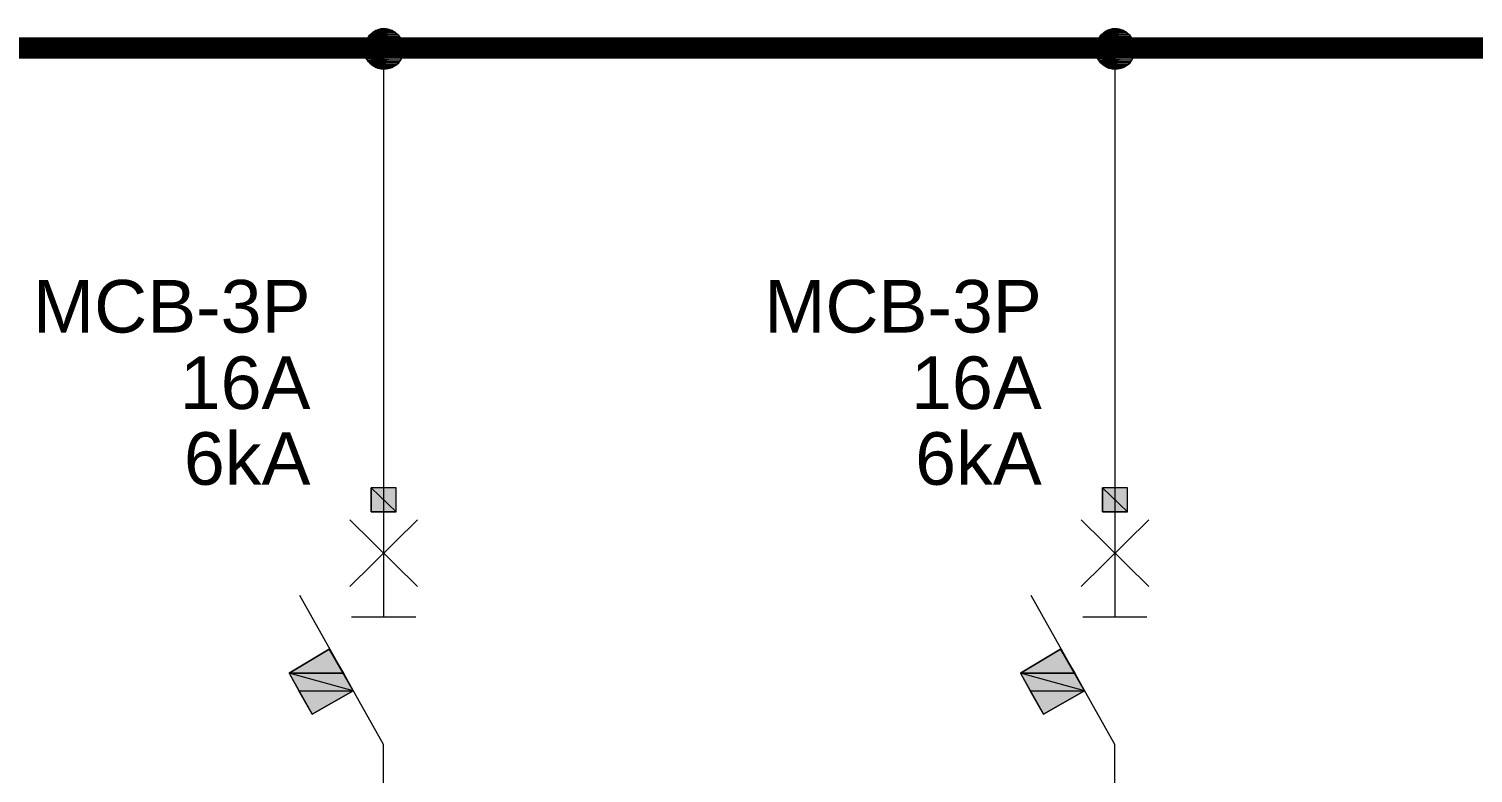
# Model space of a CAD drawing. Header units: millimetres. Extents: x -33055 to 42243, y -56860 to 24450.
# Drawn here: x 4087 to 10946, y -25439 to -21903 of the extents above; entities that cross this region are included whole.
import ezdxf
from ezdxf.enums import TextEntityAlignment as Align

# ---------------------------------------------------------------- set-up
doc = ezdxf.new("R2010")
doc.units = ezdxf.units.MM
for name, color, linetype in [('E-BUSBAR', 7, 'Continuous'), ('E-SLD', 7, 'Continuous'), ('E-TEXT', 7, 'Continuous')]:
    doc.layers.add(name, color=color, linetype=linetype)
doc.styles.add('ARIAL', font='arial.ttf')

msp = doc.modelspace()

# ---------------------------------------------------------------- hatches: boundary and pattern name
at = {"layer": 'E-SLD'}
h = msp.add_hatch(color=7, dxfattribs=at)
h.dxf.hatch_style = 1
h.paths.add_polyline_path([(5852.1, -21945.5), (5695.5, -21945.5), (5856.4, -21953.9), (5852.1, -21945.5)])
h.paths.add_polyline_path([(5695.5, -21945.5), (5856.4, -21953.9), (5687, -21953.9), (5695.5, -21945.5)])
h = msp.add_hatch(color=7, dxfattribs=at)
h.dxf.hatch_style = 1
h.paths.add_polyline_path([(5847.9, -21941.2), (5699.7, -21941.2), (5852.1, -21945.5), (5847.9, -21941.2)])
h.paths.add_polyline_path([(5699.7, -21941.2), (5852.1, -21945.5), (5695.5, -21945.5), (5699.7, -21941.2)])
h = msp.add_hatch(color=7, dxfattribs=at)
h.dxf.hatch_style = 1
h.paths.add_polyline_path([(5843.7, -21932.8), (5704, -21932.8), (5847.9, -21941.2), (5843.7, -21932.8)])
h.paths.add_polyline_path([(5704, -21932.8), (5847.9, -21941.2), (5699.7, -21941.2), (5704, -21932.8)])
h = msp.add_hatch(color=7, dxfattribs=at)
h.dxf.hatch_style = 1
h.paths.add_polyline_path([(5835.2, -21928.5), (5712.4, -21928.5), (5843.7, -21932.8), (5835.2, -21928.5)])
h.paths.add_polyline_path([(5712.4, -21928.5), (5843.7, -21932.8), (5704, -21932.8), (5712.4, -21928.5)])
h = msp.add_hatch(color=7, dxfattribs=at)
h.dxf.hatch_style = 1
h.paths.add_polyline_path([(5826.7, -21920.1), (5720.9, -21920.1), (5835.2, -21928.5), (5826.7, -21920.1)])
h.paths.add_polyline_path([(5720.9, -21920.1), (5835.2, -21928.5), (5712.4, -21928.5), (5720.9, -21920.1)])
h = msp.add_hatch(color=7, dxfattribs=at)
h.dxf.hatch_style = 1
h.paths.add_polyline_path([(5818.3, -21915.8), (5725.1, -21915.8), (5826.7, -21920.1), (5818.3, -21915.8)])
h.paths.add_polyline_path([(5725.1, -21915.8), (5826.7, -21920.1), (5720.9, -21920.1), (5725.1, -21915.8)])
h = msp.add_hatch(color=7, dxfattribs=at)
h.dxf.hatch_style = 1
h.paths.add_polyline_path([(5814, -21911.6), (5733.6, -21911.6), (5818.3, -21915.8), (5814, -21911.6)])
h.paths.add_polyline_path([(5733.6, -21911.6), (5818.3, -21915.8), (5725.1, -21915.8), (5733.6, -21911.6)])
h = msp.add_hatch(color=7, dxfattribs=at)
h.dxf.hatch_style = 1
h.paths.add_polyline_path([(5801.3, -21907.4), (5742.1, -21907.4), (5814, -21911.6), (5801.3, -21907.4)])
h.paths.add_polyline_path([(5742.1, -21907.4), (5814, -21911.6), (5733.6, -21911.6), (5742.1, -21907.4)])
h = msp.add_hatch(color=7, dxfattribs=at)
h.dxf.hatch_style = 1
h.paths.add_polyline_path([(5797.1, -21907.4), (5754.8, -21907.4), (5801.3, -21907.4), (5797.1, -21907.4)])
h.paths.add_polyline_path([(5754.8, -21907.4), (5801.3, -21907.4), (5742.1, -21907.4), (5754.8, -21907.4)])
h = msp.add_hatch(color=7, dxfattribs=at)
h.dxf.hatch_style = 1
h.paths.add_polyline_path([(5784.4, -21903.1), (5759, -21903.1), (5797.1, -21907.4), (5784.4, -21903.1)])
h.paths.add_polyline_path([(5759, -21903.1), (5797.1, -21907.4), (5754.8, -21907.4), (5759, -21903.1)])
h = msp.add_hatch(color=7, dxfattribs=at)
h.dxf.hatch_style = 1
h.paths.add_polyline_path([(5775.9, -21903.1), (5784.4, -21903.1), (5759, -21903.1), (5775.9, -21903.1)])
h = msp.add_hatch(color=7, dxfattribs=at)
h.dxf.hatch_style = 1
h.paths.add_polyline_path([(9325.1, -21945.5), (9168.5, -21945.5), (9329.4, -21953.9), (9325.1, -21945.5)])
h.paths.add_polyline_path([(9168.5, -21945.5), (9329.4, -21953.9), (9160, -21953.9), (9168.5, -21945.5)])
h = msp.add_hatch(color=7, dxfattribs=at)
h.dxf.hatch_style = 1
h.paths.add_polyline_path([(9320.9, -21941.2), (9172.7, -21941.2), (9325.1, -21945.5), (9320.9, -21941.2)])
h.paths.add_polyline_path([(9172.7, -21941.2), (9325.1, -21945.5), (9168.5, -21945.5), (9172.7, -21941.2)])
h = msp.add_hatch(color=7, dxfattribs=at)
h.dxf.hatch_style = 1
h.paths.add_polyline_path([(9316.7, -21932.8), (9177, -21932.8), (9320.9, -21941.2), (9316.7, -21932.8)])
h.paths.add_polyline_path([(9177, -21932.8), (9320.9, -21941.2), (9172.7, -21941.2), (9177, -21932.8)])
h = msp.add_hatch(color=7, dxfattribs=at)
h.dxf.hatch_style = 1
h.paths.add_polyline_path([(9308.2, -21928.5), (9185.4, -21928.5), (9316.7, -21932.8), (9308.2, -21928.5)])
h.paths.add_polyline_path([(9185.4, -21928.5), (9316.7, -21932.8), (9177, -21932.8), (9185.4, -21928.5)])
h = msp.add_hatch(color=7, dxfattribs=at)
h.dxf.hatch_style = 1
h.paths.add_polyline_path([(9299.7, -21920.1), (9193.9, -21920.1), (9308.2, -21928.5), (9299.7, -21920.1)])
h.paths.add_polyline_path([(9193.9, -21920.1), (9308.2, -21928.5), (9185.4, -21928.5), (9193.9, -21920.1)])
h = msp.add_hatch(color=7, dxfattribs=at)
h.dxf.hatch_style = 1
h.paths.add_polyline_path([(9291.3, -21915.8), (9198.1, -21915.8), (9299.7, -21920.1), (9291.3, -21915.8)])
h.paths.add_polyline_path([(9198.1, -21915.8), (9299.7, -21920.1), (9193.9, -21920.1), (9198.1, -21915.8)])
h = msp.add_hatch(color=7, dxfattribs=at)
h.dxf.hatch_style = 1
h.paths.add_polyline_path([(9287, -21911.6), (9206.6, -21911.6), (9291.3, -21915.8), (9287, -21911.6)])
h.paths.add_polyline_path([(9206.6, -21911.6), (9291.3, -21915.8), (9198.1, -21915.8), (9206.6, -21911.6)])
h = msp.add_hatch(color=7, dxfattribs=at)
h.dxf.hatch_style = 1
h.paths.add_polyline_path([(9274.3, -21907.4), (9215.1, -21907.4), (9287, -21911.6), (9274.3, -21907.4)])
h.paths.add_polyline_path([(9215.1, -21907.4), (9287, -21911.6), (9206.6, -21911.6), (9215.1, -21907.4)])
h = msp.add_hatch(color=7, dxfattribs=at)
h.dxf.hatch_style = 1
h.paths.add_polyline_path([(9270.1, -21907.4), (9227.8, -21907.4), (9274.3, -21907.4), (9270.1, -21907.4)])
h.paths.add_polyline_path([(9227.8, -21907.4), (9274.3, -21907.4), (9215.1, -21907.4), (9227.8, -21907.4)])
h = msp.add_hatch(color=7, dxfattribs=at)
h.dxf.hatch_style = 1
h.paths.add_polyline_path([(9257.4, -21903.1), (9232, -21903.1), (9270.1, -21907.4), (9257.4, -21903.1)])
h.paths.add_polyline_path([(9232, -21903.1), (9270.1, -21907.4), (9227.8, -21907.4), (9232, -21903.1)])
h = msp.add_hatch(color=7, dxfattribs=at)
h.dxf.hatch_style = 1
h.paths.add_polyline_path([(9248.9, -21903.1), (9257.4, -21903.1), (9232, -21903.1), (9248.9, -21903.1)])
h = msp.add_hatch(color=7, dxfattribs=at)
h.dxf.hatch_style = 1
h.paths.add_polyline_path([(5864.8, -21970.9), (5682.8, -21970.9), (5864.8, -21979.3), (5864.8, -21970.9)])
h.paths.add_polyline_path([(5682.8, -21970.9), (5864.8, -21979.3), (5678.6, -21979.3), (5682.8, -21970.9)])
h = msp.add_hatch(color=7, dxfattribs=at)
h.dxf.hatch_style = 1
h.paths.add_polyline_path([(5864.8, -21979.3), (5678.6, -21979.3), (5869.1, -21987.8), (5864.8, -21979.3)])
h.paths.add_polyline_path([(5678.6, -21979.3), (5869.1, -21987.8), (5678.6, -21987.8), (5678.6, -21979.3)])
h = msp.add_hatch(color=7, dxfattribs=at)
h.dxf.hatch_style = 1
h.paths.add_polyline_path([(5869.1, -21987.8), (5678.6, -21987.8), (5869.1, -22000.5), (5869.1, -21987.8)])
h.paths.add_polyline_path([(5678.6, -21987.8), (5869.1, -22000.5), (5678.6, -22000.5), (5678.6, -21987.8)])
h = msp.add_hatch(color=7, dxfattribs=at)
h.dxf.hatch_style = 1
h.paths.add_polyline_path([(5869.1, -22000.5), (5678.6, -22000.5), (5869.1, -22009), (5869.1, -22000.5)])
h.paths.add_polyline_path([(5678.6, -22000.5), (5869.1, -22009), (5678.6, -22009), (5678.6, -22000.5)])
h = msp.add_hatch(color=7, dxfattribs=at)
h.dxf.hatch_style = 1
h.paths.add_polyline_path([(5869.1, -22009), (5678.6, -22009), (5864.8, -22017.4), (5869.1, -22009)])
h.paths.add_polyline_path([(5678.6, -22009), (5864.8, -22017.4), (5678.6, -22017.4), (5678.6, -22009)])
h = msp.add_hatch(color=7, dxfattribs=at)
h.dxf.hatch_style = 1
h.paths.add_polyline_path([(5860.6, -21962.4), (5687, -21962.4), (5864.8, -21970.9), (5860.6, -21962.4)])
h.paths.add_polyline_path([(5687, -21962.4), (5864.8, -21970.9), (5682.8, -21970.9), (5687, -21962.4)])
h = msp.add_hatch(color=7, dxfattribs=at)
h.dxf.hatch_style = 1
h.paths.add_polyline_path([(5856.4, -21953.9), (5687, -21953.9), (5860.6, -21962.4), (5856.4, -21953.9)])
h.paths.add_polyline_path([(5687, -21953.9), (5860.6, -21962.4), (5687, -21962.4), (5687, -21953.9)])
h = msp.add_hatch(color=7, dxfattribs=at)
h.dxf.hatch_style = 1
h.paths.add_polyline_path([(9337.8, -21970.9), (9155.8, -21970.9), (9337.8, -21979.3), (9337.8, -21970.9)])
h.paths.add_polyline_path([(9155.8, -21970.9), (9337.8, -21979.3), (9151.6, -21979.3), (9155.8, -21970.9)])
h = msp.add_hatch(color=7, dxfattribs=at)
h.dxf.hatch_style = 1
h.paths.add_polyline_path([(9337.8, -21979.3), (9151.6, -21979.3), (9342.1, -21987.8), (9337.8, -21979.3)])
h.paths.add_polyline_path([(9151.6, -21979.3), (9342.1, -21987.8), (9151.6, -21987.8), (9151.6, -21979.3)])
h = msp.add_hatch(color=7, dxfattribs=at)
h.dxf.hatch_style = 1
h.paths.add_polyline_path([(9342.1, -21987.8), (9151.6, -21987.8), (9342.1, -22000.5), (9342.1, -21987.8)])
h.paths.add_polyline_path([(9151.6, -21987.8), (9342.1, -22000.5), (9151.6, -22000.5), (9151.6, -21987.8)])
h = msp.add_hatch(color=7, dxfattribs=at)
h.dxf.hatch_style = 1
h.paths.add_polyline_path([(9342.1, -22000.5), (9151.6, -22000.5), (9342.1, -22009), (9342.1, -22000.5)])
h.paths.add_polyline_path([(9151.6, -22000.5), (9342.1, -22009), (9151.6, -22009), (9151.6, -22000.5)])
h = msp.add_hatch(color=7, dxfattribs=at)
h.dxf.hatch_style = 1
h.paths.add_polyline_path([(9342.1, -22009), (9151.6, -22009), (9337.8, -22017.4), (9342.1, -22009)])
h.paths.add_polyline_path([(9151.6, -22009), (9337.8, -22017.4), (9151.6, -22017.4), (9151.6, -22009)])
h = msp.add_hatch(color=7, dxfattribs=at)
h.dxf.hatch_style = 1
h.paths.add_polyline_path([(9333.6, -21962.4), (9160, -21962.4), (9337.8, -21970.9), (9333.6, -21962.4)])
h.paths.add_polyline_path([(9160, -21962.4), (9337.8, -21970.9), (9155.8, -21970.9), (9160, -21962.4)])
h = msp.add_hatch(color=7, dxfattribs=at)
h.dxf.hatch_style = 1
h.paths.add_polyline_path([(9329.4, -21953.9), (9160, -21953.9), (9333.6, -21962.4), (9329.4, -21953.9)])
h.paths.add_polyline_path([(9160, -21953.9), (9333.6, -21962.4), (9160, -21962.4), (9160, -21953.9)])
h = msp.add_hatch(color=7, dxfattribs=at)
h.dxf.hatch_style = 1
h.paths.add_polyline_path([(5864.8, -22017.4), (5678.6, -22017.4), (5864.8, -22025.9), (5864.8, -22017.4)])
h.paths.add_polyline_path([(5678.6, -22017.4), (5864.8, -22025.9), (5682.8, -22025.9), (5678.6, -22017.4)])
h = msp.add_hatch(color=7, dxfattribs=at)
h.dxf.hatch_style = 1
h.paths.add_polyline_path([(5864.8, -22025.9), (5682.8, -22025.9), (5860.6, -22034.4), (5864.8, -22025.9)])
h.paths.add_polyline_path([(5682.8, -22025.9), (5860.6, -22034.4), (5687, -22034.4), (5682.8, -22025.9)])
h = msp.add_hatch(color=7, dxfattribs=at)
h.dxf.hatch_style = 1
h.paths.add_polyline_path([(5860.6, -22034.4), (5687, -22034.4), (5856.4, -22042.8), (5860.6, -22034.4)])
h.paths.add_polyline_path([(5687, -22034.4), (5856.4, -22042.8), (5687, -22042.8), (5687, -22034.4)])
h = msp.add_hatch(color=7, dxfattribs=at)
h.dxf.hatch_style = 1
h.paths.add_polyline_path([(5856.4, -22042.8), (5687, -22042.8), (5852.1, -22051.3), (5856.4, -22042.8)])
h.paths.add_polyline_path([(5687, -22042.8), (5852.1, -22051.3), (5695.5, -22051.3), (5687, -22042.8)])
h = msp.add_hatch(color=7, dxfattribs=at)
h.dxf.hatch_style = 1
h.paths.add_polyline_path([(5852.1, -22051.3), (5695.5, -22051.3), (5847.9, -22059.8), (5852.1, -22051.3)])
h.paths.add_polyline_path([(5695.5, -22051.3), (5847.9, -22059.8), (5699.7, -22059.8), (5695.5, -22051.3)])
h = msp.add_hatch(color=7, dxfattribs=at)
h.dxf.hatch_style = 1
h.paths.add_polyline_path([(5847.9, -22059.8), (5699.7, -22059.8), (5843.7, -22064), (5847.9, -22059.8)])
h.paths.add_polyline_path([(5699.7, -22059.8), (5843.7, -22064), (5704, -22064), (5699.7, -22059.8)])
h = msp.add_hatch(color=7, dxfattribs=at)
h.dxf.hatch_style = 1
h.paths.add_polyline_path([(5843.7, -22064), (5704, -22064), (5835.2, -22072.5), (5843.7, -22064)])
h.paths.add_polyline_path([(5704, -22064), (5835.2, -22072.5), (5712.4, -22072.5), (5704, -22064)])
h = msp.add_hatch(color=7, dxfattribs=at)
h.dxf.hatch_style = 1
h.paths.add_polyline_path([(5835.2, -22072.5), (5712.4, -22072.5), (5826.7, -22076.7), (5835.2, -22072.5)])
h.paths.add_polyline_path([(5712.4, -22072.5), (5826.7, -22076.7), (5720.9, -22076.7), (5712.4, -22072.5)])
h = msp.add_hatch(color=7, dxfattribs=at)
h.dxf.hatch_style = 1
h.paths.add_polyline_path([(5826.7, -22076.7), (5720.9, -22076.7), (5818.3, -22080.9), (5826.7, -22076.7)])
h.paths.add_polyline_path([(5720.9, -22076.7), (5818.3, -22080.9), (5725.1, -22080.9), (5720.9, -22076.7)])
h = msp.add_hatch(color=7, dxfattribs=at)
h.dxf.hatch_style = 1
h.paths.add_polyline_path([(5818.3, -22080.9), (5725.1, -22080.9), (5814, -22085.2), (5818.3, -22080.9)])
h.paths.add_polyline_path([(5725.1, -22080.9), (5814, -22085.2), (5733.6, -22085.2), (5725.1, -22080.9)])
h = msp.add_hatch(color=7, dxfattribs=at)
h.dxf.hatch_style = 1
h.paths.add_polyline_path([(5814, -22085.2), (5733.6, -22085.2), (5801.3, -22089.4), (5814, -22085.2)])
h.paths.add_polyline_path([(5733.6, -22085.2), (5801.3, -22089.4), (5742.1, -22089.4), (5733.6, -22085.2)])
h = msp.add_hatch(color=7, dxfattribs=at)
h.dxf.hatch_style = 1
h.paths.add_polyline_path([(9337.8, -22017.4), (9151.6, -22017.4), (9337.8, -22025.9), (9337.8, -22017.4)])
h.paths.add_polyline_path([(9151.6, -22017.4), (9337.8, -22025.9), (9155.8, -22025.9), (9151.6, -22017.4)])
h = msp.add_hatch(color=7, dxfattribs=at)
h.dxf.hatch_style = 1
h.paths.add_polyline_path([(9337.8, -22025.9), (9155.8, -22025.9), (9333.6, -22034.4), (9337.8, -22025.9)])
h.paths.add_polyline_path([(9155.8, -22025.9), (9333.6, -22034.4), (9160, -22034.4), (9155.8, -22025.9)])
h = msp.add_hatch(color=7, dxfattribs=at)
h.dxf.hatch_style = 1
h.paths.add_polyline_path([(9333.6, -22034.4), (9160, -22034.4), (9329.4, -22042.8), (9333.6, -22034.4)])
h.paths.add_polyline_path([(9160, -22034.4), (9329.4, -22042.8), (9160, -22042.8), (9160, -22034.4)])
h = msp.add_hatch(color=7, dxfattribs=at)
h.dxf.hatch_style = 1
h.paths.add_polyline_path([(9329.4, -22042.8), (9160, -22042.8), (9325.1, -22051.3), (9329.4, -22042.8)])
h.paths.add_polyline_path([(9160, -22042.8), (9325.1, -22051.3), (9168.5, -22051.3), (9160, -22042.8)])
h = msp.add_hatch(color=7, dxfattribs=at)
h.dxf.hatch_style = 1
h.paths.add_polyline_path([(9325.1, -22051.3), (9168.5, -22051.3), (9320.9, -22059.8), (9325.1, -22051.3)])
h.paths.add_polyline_path([(9168.5, -22051.3), (9320.9, -22059.8), (9172.7, -22059.8), (9168.5, -22051.3)])
h = msp.add_hatch(color=7, dxfattribs=at)
h.dxf.hatch_style = 1
h.paths.add_polyline_path([(9320.9, -22059.8), (9172.7, -22059.8), (9316.7, -22064), (9320.9, -22059.8)])
h.paths.add_polyline_path([(9172.7, -22059.8), (9316.7, -22064), (9177, -22064), (9172.7, -22059.8)])
h = msp.add_hatch(color=7, dxfattribs=at)
h.dxf.hatch_style = 1
h.paths.add_polyline_path([(9316.7, -22064), (9177, -22064), (9308.2, -22072.5), (9316.7, -22064)])
h.paths.add_polyline_path([(9177, -22064), (9308.2, -22072.5), (9185.4, -22072.5), (9177, -22064)])
h = msp.add_hatch(color=7, dxfattribs=at)
h.dxf.hatch_style = 1
h.paths.add_polyline_path([(9308.2, -22072.5), (9185.4, -22072.5), (9299.7, -22076.7), (9308.2, -22072.5)])
h.paths.add_polyline_path([(9185.4, -22072.5), (9299.7, -22076.7), (9193.9, -22076.7), (9185.4, -22072.5)])
h = msp.add_hatch(color=7, dxfattribs=at)
h.dxf.hatch_style = 1
h.paths.add_polyline_path([(9299.7, -22076.7), (9193.9, -22076.7), (9291.3, -22080.9), (9299.7, -22076.7)])
h.paths.add_polyline_path([(9193.9, -22076.7), (9291.3, -22080.9), (9198.1, -22080.9), (9193.9, -22076.7)])
h = msp.add_hatch(color=7, dxfattribs=at)
h.dxf.hatch_style = 1
h.paths.add_polyline_path([(9291.3, -22080.9), (9198.1, -22080.9), (9287, -22085.2), (9291.3, -22080.9)])
h.paths.add_polyline_path([(9198.1, -22080.9), (9287, -22085.2), (9206.6, -22085.2), (9198.1, -22080.9)])
h = msp.add_hatch(color=7, dxfattribs=at)
h.dxf.hatch_style = 1
h.paths.add_polyline_path([(9287, -22085.2), (9206.6, -22085.2), (9274.3, -22089.4), (9287, -22085.2)])
h.paths.add_polyline_path([(9206.6, -22085.2), (9274.3, -22089.4), (9215.1, -22089.4), (9206.6, -22085.2)])
h = msp.add_hatch(color=7, dxfattribs=at)
h.dxf.hatch_style = 1
h.paths.add_polyline_path([(5801.3, -22089.4), (5742.1, -22089.4), (5797.1, -22089.4), (5801.3, -22089.4)])
h.paths.add_polyline_path([(5742.1, -22089.4), (5797.1, -22089.4), (5754.8, -22089.4), (5742.1, -22089.4)])
h = msp.add_hatch(color=7, dxfattribs=at)
h.dxf.hatch_style = 1
h.paths.add_polyline_path([(5754.8, -22089.4), (5759, -22093.6), (5784.4, -22093.6), (5754.8, -22089.4)])
h.paths.add_polyline_path([(5759, -22093.6), (5784.4, -22093.6), (5775.9, -22093.6), (5759, -22093.6)])
h = msp.add_hatch(color=7, dxfattribs=at)
h.dxf.hatch_style = 1
h.paths.add_polyline_path([(5754.8, -22089.4), (5797.1, -22089.4), (5784.4, -22093.6), (5754.8, -22089.4)])
h = msp.add_hatch(color=7, dxfattribs=at)
h.dxf.hatch_style = 1
h.paths.add_polyline_path([(9274.3, -22089.4), (9215.1, -22089.4), (9270.1, -22089.4), (9274.3, -22089.4)])
h.paths.add_polyline_path([(9215.1, -22089.4), (9270.1, -22089.4), (9227.8, -22089.4), (9215.1, -22089.4)])
h = msp.add_hatch(color=7, dxfattribs=at)
h.dxf.hatch_style = 1
h.paths.add_polyline_path([(9227.8, -22089.4), (9232, -22093.6), (9257.4, -22093.6), (9227.8, -22089.4)])
h.paths.add_polyline_path([(9232, -22093.6), (9257.4, -22093.6), (9248.9, -22093.6), (9232, -22093.6)])
h = msp.add_hatch(color=7, dxfattribs=at)
h.dxf.hatch_style = 1
h.paths.add_polyline_path([(9227.8, -22089.4), (9270.1, -22089.4), (9257.4, -22093.6), (9227.8, -22089.4)])
h = msp.add_hatch(color=7, dxfattribs=at)
h.dxf.hatch_style = 1
h.paths.add_polyline_path([(5831, -24083.3), (5712.4, -24083.3), (5831, -24197.6), (5831, -24083.3)])
h.paths.add_polyline_path([(5712.4, -24083.3), (5831, -24197.6), (5712.4, -24197.6), (5712.4, -24083.3)])
h = msp.add_hatch(color=7, dxfattribs=at)
h.dxf.hatch_style = 1
h.paths.add_polyline_path([(9304, -24083.3), (9185.4, -24083.3), (9304, -24197.6), (9304, -24083.3)])
h.paths.add_polyline_path([(9185.4, -24083.3), (9304, -24197.6), (9185.4, -24197.6), (9185.4, -24083.3)])
h = msp.add_hatch(color=7, dxfattribs=at)
h.dxf.hatch_style = 1
h.paths.add_polyline_path([(5513.5, -24849.5), (5581.2, -24963.8), (5323, -24963.8), (5513.5, -24849.5)])
h = msp.add_hatch(color=7, dxfattribs=at)
h.dxf.hatch_style = 1
h.paths.add_polyline_path([(8986.5, -24849.5), (9054.2, -24963.8), (8796, -24963.8), (8986.5, -24849.5)])
h = msp.add_hatch(color=7, dxfattribs=at)
h.dxf.hatch_style = 1
h.paths.add_polyline_path([(5323, -24963.8), (5369.5, -25048.5), (5627.8, -25048.5), (5323, -24963.8)])
h.paths.add_polyline_path([(5369.5, -25048.5), (5627.8, -25048.5), (5433, -25158.6), (5369.5, -25048.5)])
h = msp.add_hatch(color=7, dxfattribs=at)
h.dxf.hatch_style = 1
h.paths.add_polyline_path([(5323, -24963.8), (5581.2, -24963.8), (5627.8, -25048.5), (5323, -24963.8)])
h = msp.add_hatch(color=7, dxfattribs=at)
h.dxf.hatch_style = 1
h.paths.add_polyline_path([(8796, -24963.8), (8842.5, -25048.5), (9100.8, -25048.5), (8796, -24963.8)])
h.paths.add_polyline_path([(8842.5, -25048.5), (9100.8, -25048.5), (8906, -25158.6), (8842.5, -25048.5)])
h = msp.add_hatch(color=7, dxfattribs=at)
h.dxf.hatch_style = 1
h.paths.add_polyline_path([(8796, -24963.8), (9054.2, -24963.8), (9100.8, -25048.5), (8796, -24963.8)])

# ---------------------------------------------------------------- linework, layer by layer
at = {"layer": 'E-BUSBAR', "const_width": 100}
msp.add_lwpolyline([(-25829, -21994), (35929, -21994)], dxfattribs=at)
at = {"layer": 'E-SLD', "color": 7, "lineweight": 0}
for p, q in [((5771.7, -21996.3), (5771.7, -24697.1)), ((9244.7, -21996.3), (9244.7, -24697.1)), ((5610.8, -24235.7), (5932.6, -24553.2)), ((5932.6, -24235.7), (5610.8, -24553.2)), ((9083.8, -24235.7), (9405.6, -24553.2)), ((9405.6, -24235.7), (9083.8, -24553.2)), ((5619.3, -24697.1), (5924.1, -24697.1)), ((9092.3, -24697.1), (9397.1, -24697.1))]:
    msp.add_line(p, q, dxfattribs=at)
for points in [[(5869.1, -21998.4), (5867.1, -21979.2), (5861.6, -21961.3), (5852.8, -21945.1), (5841.2, -21931), (5827.1, -21919.4), (5810.9, -21910.6), (5793, -21905.1), (5773.8, -21903.1), (5754.6, -21905.1), (5736.7, -21910.6), (5720.5, -21919.4), (5706.5, -21931), (5694.8, -21945.1), (5686, -21961.3), (5680.5, -21979.2), (5678.6, -21998.4), (5680.5, -22017.6), (5686, -22035.5), (5694.8, -22051.6), (5706.5, -22065.7), (5720.5, -22077.4), (5736.7, -22086.2), (5754.6, -22091.7), (5773.8, -22093.6), (5793, -22091.7), (5810.9, -22086.2), (5827.1, -22077.4), (5841.2, -22065.7), (5852.8, -22051.6), (5861.6, -22035.5), (5867.1, -22017.6), (5869.1, -21998.4)], [(5695.5, -21945.5), (5856.4, -21953.9), (5687, -21953.9), (5695.5, -21945.5)], [(5699.7, -21941.2), (5852.1, -21945.5), (5695.5, -21945.5), (5699.7, -21941.2)], [(5852.1, -21945.5), (5695.5, -21945.5), (5856.4, -21953.9), (5852.1, -21945.5)], [(5704, -21932.8), (5847.9, -21941.2), (5699.7, -21941.2), (5704, -21932.8)], [(5847.9, -21941.2), (5699.7, -21941.2), (5852.1, -21945.5), (5847.9, -21941.2)], [(5712.4, -21928.5), (5843.7, -21932.8), (5704, -21932.8), (5712.4, -21928.5)], [(5843.7, -21932.8), (5704, -21932.8), (5847.9, -21941.2), (5843.7, -21932.8)], [(5720.9, -21920.1), (5835.2, -21928.5), (5712.4, -21928.5), (5720.9, -21920.1)], [(5835.2, -21928.5), (5712.4, -21928.5), (5843.7, -21932.8), (5835.2, -21928.5)], [(5725.1, -21915.8), (5826.7, -21920.1), (5720.9, -21920.1), (5725.1, -21915.8)], [(5826.7, -21920.1), (5720.9, -21920.1), (5835.2, -21928.5), (5826.7, -21920.1)], [(5733.6, -21911.6), (5818.3, -21915.8), (5725.1, -21915.8), (5733.6, -21911.6)], [(5818.3, -21915.8), (5725.1, -21915.8), (5826.7, -21920.1), (5818.3, -21915.8)], [(5742.1, -21907.4), (5814, -21911.6), (5733.6, -21911.6), (5742.1, -21907.4)], [(5814, -21911.6), (5733.6, -21911.6), (5818.3, -21915.8), (5814, -21911.6)], [(5754.8, -21907.4), (5801.3, -21907.4), (5742.1, -21907.4), (5754.8, -21907.4)], [(5801.3, -21907.4), (5742.1, -21907.4), (5814, -21911.6), (5801.3, -21907.4)], [(5759, -21903.1), (5797.1, -21907.4), (5754.8, -21907.4), (5759, -21903.1)], [(5797.1, -21907.4), (5754.8, -21907.4), (5801.3, -21907.4), (5797.1, -21907.4)], [(5775.9, -21903.1), (5784.4, -21903.1), (5759, -21903.1), (5775.9, -21903.1)], [(5784.4, -21903.1), (5759, -21903.1), (5797.1, -21907.4), (5784.4, -21903.1)], [(9342.1, -21998.4), (9340.1, -21979.2), (9334.6, -21961.3), (9325.8, -21945.1), (9314.2, -21931), (9300.1, -21919.4), (9283.9, -21910.6), (9266, -21905.1), (9246.8, -21903.1), (9227.6, -21905.1), (9209.7, -21910.6), (9193.5, -21919.4), (9179.5, -21931), (9167.8, -21945.1), (9159, -21961.3), (9153.5, -21979.2), (9151.6, -21998.4), (9153.5, -22017.6), (9159, -22035.5), (9167.8, -22051.6), (9179.5, -22065.7), (9193.5, -22077.4), (9209.7, -22086.2), (9227.6, -22091.7), (9246.8, -22093.6), (9266, -22091.7), (9283.9, -22086.2), (9300.1, -22077.4), (9314.2, -22065.7), (9325.8, -22051.6), (9334.6, -22035.5), (9340.1, -22017.6), (9342.1, -21998.4)], [(9168.5, -21945.5), (9329.4, -21953.9), (9160, -21953.9), (9168.5, -21945.5)], [(9172.7, -21941.2), (9325.1, -21945.5), (9168.5, -21945.5), (9172.7, -21941.2)], [(9325.1, -21945.5), (9168.5, -21945.5), (9329.4, -21953.9), (9325.1, -21945.5)], [(9177, -21932.8), (9320.9, -21941.2), (9172.7, -21941.2), (9177, -21932.8)], [(9320.9, -21941.2), (9172.7, -21941.2), (9325.1, -21945.5), (9320.9, -21941.2)], [(9185.4, -21928.5), (9316.7, -21932.8), (9177, -21932.8), (9185.4, -21928.5)], [(9316.7, -21932.8), (9177, -21932.8), (9320.9, -21941.2), (9316.7, -21932.8)], [(9193.9, -21920.1), (9308.2, -21928.5), (9185.4, -21928.5), (9193.9, -21920.1)], [(9308.2, -21928.5), (9185.4, -21928.5), (9316.7, -21932.8), (9308.2, -21928.5)], [(9198.1, -21915.8), (9299.7, -21920.1), (9193.9, -21920.1), (9198.1, -21915.8)], [(9299.7, -21920.1), (9193.9, -21920.1), (9308.2, -21928.5), (9299.7, -21920.1)], [(9206.6, -21911.6), (9291.3, -21915.8), (9198.1, -21915.8), (9206.6, -21911.6)], [(9291.3, -21915.8), (9198.1, -21915.8), (9299.7, -21920.1), (9291.3, -21915.8)], [(9215.1, -21907.4), (9287, -21911.6), (9206.6, -21911.6), (9215.1, -21907.4)], [(9287, -21911.6), (9206.6, -21911.6), (9291.3, -21915.8), (9287, -21911.6)], [(9227.8, -21907.4), (9274.3, -21907.4), (9215.1, -21907.4), (9227.8, -21907.4)], [(9274.3, -21907.4), (9215.1, -21907.4), (9287, -21911.6), (9274.3, -21907.4)], [(9232, -21903.1), (9270.1, -21907.4), (9227.8, -21907.4), (9232, -21903.1)], [(9270.1, -21907.4), (9227.8, -21907.4), (9274.3, -21907.4), (9270.1, -21907.4)], [(9248.9, -21903.1), (9257.4, -21903.1), (9232, -21903.1), (9248.9, -21903.1)], [(9257.4, -21903.1), (9232, -21903.1), (9270.1, -21907.4), (9257.4, -21903.1)], [(5682.8, -21970.9), (5864.8, -21979.3), (5678.6, -21979.3), (5682.8, -21970.9)], [(5864.8, -21979.3), (5678.6, -21979.3), (5869.1, -21987.8), (5864.8, -21979.3)], [(5678.6, -21979.3), (5869.1, -21987.8), (5678.6, -21987.8), (5678.6, -21979.3)], [(5869.1, -21987.8), (5678.6, -21987.8), (5869.1, -22000.5), (5869.1, -21987.8)], [(5678.6, -21987.8), (5869.1, -22000.5), (5678.6, -22000.5), (5678.6, -21987.8)], [(5869.1, -22000.5), (5678.6, -22000.5), (5869.1, -22009), (5869.1, -22000.5)], [(5678.6, -22000.5), (5869.1, -22009), (5678.6, -22009), (5678.6, -22000.5)], [(5869.1, -22009), (5678.6, -22009), (5864.8, -22017.4), (5869.1, -22009)], [(5678.6, -22009), (5864.8, -22017.4), (5678.6, -22017.4), (5678.6, -22009)], [(5687, -21962.4), (5864.8, -21970.9), (5682.8, -21970.9), (5687, -21962.4)], [(5864.8, -21970.9), (5682.8, -21970.9), (5864.8, -21979.3), (5864.8, -21970.9)], [(5856.4, -21953.9), (5687, -21953.9), (5860.6, -21962.4), (5856.4, -21953.9)], [(5687, -21953.9), (5860.6, -21962.4), (5687, -21962.4), (5687, -21953.9)], [(5860.6, -21962.4), (5687, -21962.4), (5864.8, -21970.9), (5860.6, -21962.4)], [(9155.8, -21970.9), (9337.8, -21979.3), (9151.6, -21979.3), (9155.8, -21970.9)], [(9337.8, -21979.3), (9151.6, -21979.3), (9342.1, -21987.8), (9337.8, -21979.3)], [(9151.6, -21979.3), (9342.1, -21987.8), (9151.6, -21987.8), (9151.6, -21979.3)], [(9342.1, -21987.8), (9151.6, -21987.8), (9342.1, -22000.5), (9342.1, -21987.8)], [(9151.6, -21987.8), (9342.1, -22000.5), (9151.6, -22000.5), (9151.6, -21987.8)], [(9342.1, -22000.5), (9151.6, -22000.5), (9342.1, -22009), (9342.1, -22000.5)], [(9151.6, -22000.5), (9342.1, -22009), (9151.6, -22009), (9151.6, -22000.5)], [(9342.1, -22009), (9151.6, -22009), (9337.8, -22017.4), (9342.1, -22009)], [(9151.6, -22009), (9337.8, -22017.4), (9151.6, -22017.4), (9151.6, -22009)], [(9160, -21962.4), (9337.8, -21970.9), (9155.8, -21970.9), (9160, -21962.4)], [(9337.8, -21970.9), (9155.8, -21970.9), (9337.8, -21979.3), (9337.8, -21970.9)], [(9329.4, -21953.9), (9160, -21953.9), (9333.6, -21962.4), (9329.4, -21953.9)], [(9160, -21953.9), (9333.6, -21962.4), (9160, -21962.4), (9160, -21953.9)], [(9333.6, -21962.4), (9160, -21962.4), (9337.8, -21970.9), (9333.6, -21962.4)], [(5864.8, -22017.4), (5678.6, -22017.4), (5864.8, -22025.9), (5864.8, -22017.4)], [(5678.6, -22017.4), (5864.8, -22025.9), (5682.8, -22025.9), (5678.6, -22017.4)], [(5864.8, -22025.9), (5682.8, -22025.9), (5860.6, -22034.4), (5864.8, -22025.9)], [(5682.8, -22025.9), (5860.6, -22034.4), (5687, -22034.4), (5682.8, -22025.9)], [(5860.6, -22034.4), (5687, -22034.4), (5856.4, -22042.8), (5860.6, -22034.4)], [(5687, -22034.4), (5856.4, -22042.8), (5687, -22042.8), (5687, -22034.4)], [(5856.4, -22042.8), (5687, -22042.8), (5852.1, -22051.3), (5856.4, -22042.8)], [(5687, -22042.8), (5852.1, -22051.3), (5695.5, -22051.3), (5687, -22042.8)], [(5852.1, -22051.3), (5695.5, -22051.3), (5847.9, -22059.8), (5852.1, -22051.3)], [(5695.5, -22051.3), (5847.9, -22059.8), (5699.7, -22059.8), (5695.5, -22051.3)], [(5847.9, -22059.8), (5699.7, -22059.8), (5843.7, -22064), (5847.9, -22059.8)], [(5699.7, -22059.8), (5843.7, -22064), (5704, -22064), (5699.7, -22059.8)], [(5843.7, -22064), (5704, -22064), (5835.2, -22072.5), (5843.7, -22064)], [(5704, -22064), (5835.2, -22072.5), (5712.4, -22072.5), (5704, -22064)], [(5835.2, -22072.5), (5712.4, -22072.5), (5826.7, -22076.7), (5835.2, -22072.5)], [(5712.4, -22072.5), (5826.7, -22076.7), (5720.9, -22076.7), (5712.4, -22072.5)], [(5826.7, -22076.7), (5720.9, -22076.7), (5818.3, -22080.9), (5826.7, -22076.7)], [(5720.9, -22076.7), (5818.3, -22080.9), (5725.1, -22080.9), (5720.9, -22076.7)], [(5818.3, -22080.9), (5725.1, -22080.9), (5814, -22085.2), (5818.3, -22080.9)], [(5725.1, -22080.9), (5814, -22085.2), (5733.6, -22085.2), (5725.1, -22080.9)], [(5814, -22085.2), (5733.6, -22085.2), (5801.3, -22089.4), (5814, -22085.2)], [(5733.6, -22085.2), (5801.3, -22089.4), (5742.1, -22089.4), (5733.6, -22085.2)], [(9337.8, -22017.4), (9151.6, -22017.4), (9337.8, -22025.9), (9337.8, -22017.4)], [(9151.6, -22017.4), (9337.8, -22025.9), (9155.8, -22025.9), (9151.6, -22017.4)], [(9337.8, -22025.9), (9155.8, -22025.9), (9333.6, -22034.4), (9337.8, -22025.9)], [(9155.8, -22025.9), (9333.6, -22034.4), (9160, -22034.4), (9155.8, -22025.9)], [(9333.6, -22034.4), (9160, -22034.4), (9329.4, -22042.8), (9333.6, -22034.4)], [(9160, -22034.4), (9329.4, -22042.8), (9160, -22042.8), (9160, -22034.4)], [(9329.4, -22042.8), (9160, -22042.8), (9325.1, -22051.3), (9329.4, -22042.8)], [(9160, -22042.8), (9325.1, -22051.3), (9168.5, -22051.3), (9160, -22042.8)], [(9325.1, -22051.3), (9168.5, -22051.3), (9320.9, -22059.8), (9325.1, -22051.3)], [(9168.5, -22051.3), (9320.9, -22059.8), (9172.7, -22059.8), (9168.5, -22051.3)], [(9320.9, -22059.8), (9172.7, -22059.8), (9316.7, -22064), (9320.9, -22059.8)], [(9172.7, -22059.8), (9316.7, -22064), (9177, -22064), (9172.7, -22059.8)], [(9316.7, -22064), (9177, -22064), (9308.2, -22072.5), (9316.7, -22064)], [(9177, -22064), (9308.2, -22072.5), (9185.4, -22072.5), (9177, -22064)], [(9308.2, -22072.5), (9185.4, -22072.5), (9299.7, -22076.7), (9308.2, -22072.5)], [(9185.4, -22072.5), (9299.7, -22076.7), (9193.9, -22076.7), (9185.4, -22072.5)], [(9299.7, -22076.7), (9193.9, -22076.7), (9291.3, -22080.9), (9299.7, -22076.7)], [(9193.9, -22076.7), (9291.3, -22080.9), (9198.1, -22080.9), (9193.9, -22076.7)], [(9291.3, -22080.9), (9198.1, -22080.9), (9287, -22085.2), (9291.3, -22080.9)], [(9198.1, -22080.9), (9287, -22085.2), (9206.6, -22085.2), (9198.1, -22080.9)], [(9287, -22085.2), (9206.6, -22085.2), (9274.3, -22089.4), (9287, -22085.2)], [(9206.6, -22085.2), (9274.3, -22089.4), (9215.1, -22089.4), (9206.6, -22085.2)], [(5801.3, -22089.4), (5742.1, -22089.4), (5797.1, -22089.4), (5801.3, -22089.4)], [(5742.1, -22089.4), (5797.1, -22089.4), (5754.8, -22089.4), (5742.1, -22089.4)], [(5754.8, -22089.4), (5759, -22093.6), (5784.4, -22093.6), (5754.8, -22089.4)], [(5754.8, -22089.4), (5797.1, -22089.4), (5784.4, -22093.6), (5754.8, -22089.4)], [(5759, -22093.6), (5784.4, -22093.6), (5775.9, -22093.6), (5759, -22093.6)], [(9274.3, -22089.4), (9215.1, -22089.4), (9270.1, -22089.4), (9274.3, -22089.4)], [(9215.1, -22089.4), (9270.1, -22089.4), (9227.8, -22089.4), (9215.1, -22089.4)], [(9227.8, -22089.4), (9232, -22093.6), (9257.4, -22093.6), (9227.8, -22089.4)], [(9227.8, -22089.4), (9270.1, -22089.4), (9257.4, -22093.6), (9227.8, -22089.4)], [(9232, -22093.6), (9257.4, -22093.6), (9248.9, -22093.6), (9232, -22093.6)], [(5712.4, -24083.3), (5712.4, -24197.6), (5831, -24197.6), (5831, -24083.3), (5712.4, -24083.3)], [(5712.4, -24083.3), (5712.4, -24197.6), (5831, -24197.6), (5831, -24083.3), (5712.4, -24083.3)], [(5831, -24083.3), (5712.4, -24083.3), (5831, -24197.6), (5831, -24083.3)], [(5712.4, -24083.3), (5831, -24197.6), (5712.4, -24197.6), (5712.4, -24083.3)], [(9185.4, -24083.3), (9185.4, -24197.6), (9304, -24197.6), (9304, -24083.3), (9185.4, -24083.3)], [(9185.4, -24083.3), (9185.4, -24197.6), (9304, -24197.6), (9304, -24083.3), (9185.4, -24083.3)], [(9304, -24083.3), (9185.4, -24083.3), (9304, -24197.6), (9304, -24083.3)], [(9185.4, -24083.3), (9304, -24197.6), (9185.4, -24197.6), (9185.4, -24083.3)], [(5771.7, -25806.3), (5771.7, -25302.5), (5373.8, -24595.5)], [(9244.7, -25806.3), (9244.7, -25302.5), (8846.8, -24595.5)], [(5433, -25158.6), (5627.8, -25048.5), (5513.5, -24849.5), (5323, -24963.8), (5433, -25158.6)], [(5513.5, -24849.5), (5581.2, -24963.8), (5323, -24963.8), (5513.5, -24849.5)], [(8906, -25158.6), (9100.8, -25048.5), (8986.5, -24849.5), (8796, -24963.8), (8906, -25158.6)], [(8986.5, -24849.5), (9054.2, -24963.8), (8796, -24963.8), (8986.5, -24849.5)], [(5323, -24963.8), (5369.5, -25048.5), (5627.8, -25048.5), (5323, -24963.8)], [(5323, -24963.8), (5581.2, -24963.8), (5627.8, -25048.5), (5323, -24963.8)], [(8796, -24963.8), (8842.5, -25048.5), (9100.8, -25048.5), (8796, -24963.8)], [(8796, -24963.8), (9054.2, -24963.8), (9100.8, -25048.5), (8796, -24963.8)], [(5369.5, -25048.5), (5627.8, -25048.5), (5433, -25158.6), (5369.5, -25048.5)], [(8842.5, -25048.5), (9100.8, -25048.5), (8906, -25158.6), (8842.5, -25048.5)]]:
    msp.add_lwpolyline(points, dxfattribs=at)

# ---------------------------------------------------------------- texts
at = {"layer": 'E-TEXT', "color": 7, "style": 'ARIAL'}
for s, p in [('MCB-3P', (5424.6, -23346)), ('MCB-3P', (8897.6, -23346)), ('16A', (5424.6, -23709.4)), ('16A', (8897.6, -23709.4)), ('6kA', (5424.6, -24069.2)), ('6kA', (8897.6, -24069.2))]:
    msp.add_text(s, height=249.81, dxfattribs=at).set_placement(p, align=Align.RIGHT)

doc.saveas('drawing.dxf')
